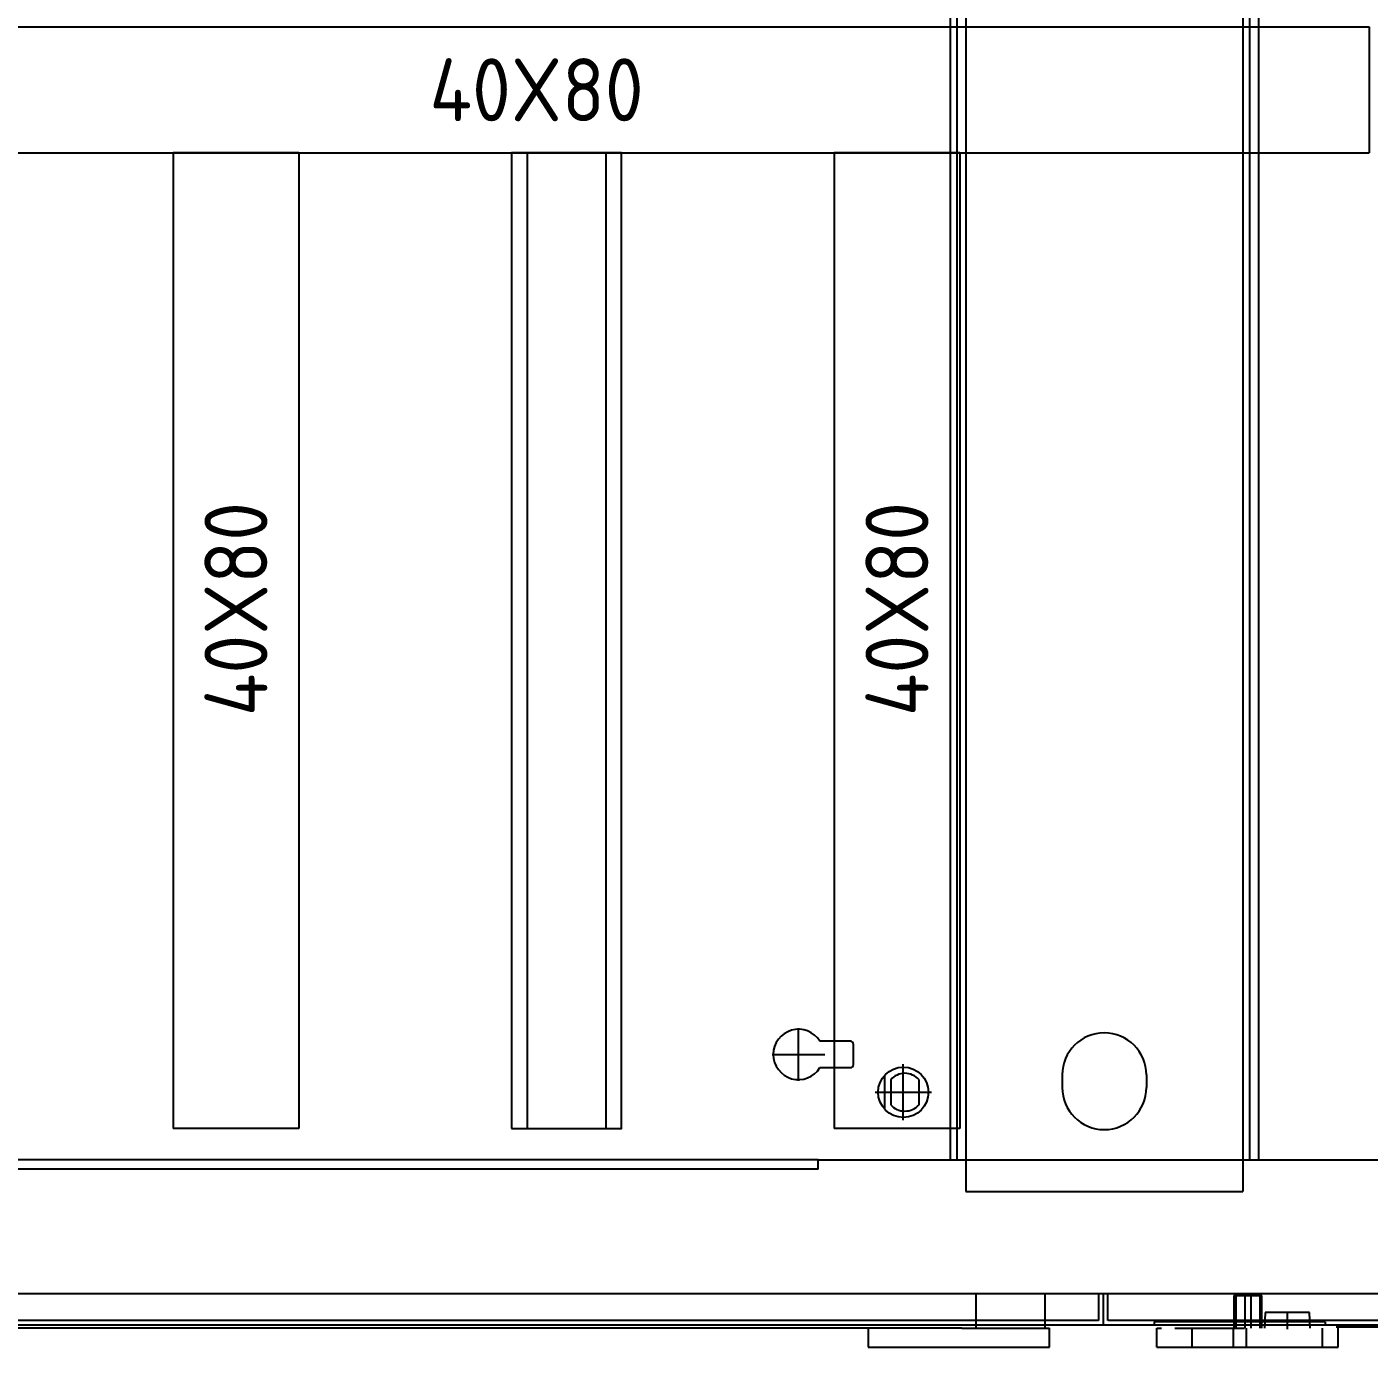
# Model space of a CAD drawing. Header units: millimetres. Extents: x 0 to 69574, y -5 to 41746.
# Drawn here: x 45494.1 to 45920.5, y 14759.9 to 15179.4 of the extents above; entities that cross this region are included whole.
import ezdxf

# ---------------------------------------------------------------- set-up
doc = ezdxf.new("R2010")
doc.units = ezdxf.units.MM
doc.layers.add('! NO PLOT !', color=7, linetype='Continuous', true_color=0xff75dd, plot=False)
doc.layers.add('000-PI-Oprema', color=30, linetype='Continuous', lineweight=5)
for name, color, linetype in [('000-PI-ORMAR', 2, 'Continuous'), ('002-PI-Kabelska kanalica', 150, 'Continuous'), ('004-PI-DIN Šina', 3, 'Continuous')]:
    doc.layers.add(name, color=color, linetype=linetype)
doc.styles.add('PI0', font='isocpeur.ttf', dxfattribs={"width": 0.9})

# ---------------------------------------------------------------- blocks, each defined once
blk = doc.blocks.new('8606.000_montažna')
at = {"layer": '! NO PLOT !'}
for p, q in [((51182.39, 38449.42), (51182.39, 36559.42)), ((51132.09, 36584.52), (51132.09, 36601.32)), ((51148.59, 36597.12), (51138.9, 36597.12)), ((51123.69, 36592.92), (51140.49, 36592.92)), ((51149.59, 36589.72), (51149.59, 36596.12)), ((51138.9, 36588.72), (51148.59, 36588.72)), ((51165.39, 36572.52), (51165.39, 36589.32)), ((51159.39, 36586.21), (51159.39, 36575.63)), ((51161.39, 36584.89), (51161.39, 36576.95)), ((51170.39, 36576.95), (51170.39, 36584.89)), ((51156.99, 36580.92), (51173.79, 36580.92))]:
    blk.add_line(p, q, dxfattribs=at)
blk.add_circle((51165.39, 36580.92), 8, dxfattribs=at)
for centre, radius, start, end in [((51132.09, 36592.92), 8, 31.6682, 328.3318), ((51148.59, 36596.12), 1, 0, 90), ((51148.59, 36589.72), 1, 270, 0), ((51165.89, 36580.92), 6, 41.4096, 138.5904), ((51165.89, 36580.92), 6, 221.4096, 318.5904)]:
    blk.add_arc(centre, radius, start, end, dxfattribs=at)
at = {"layer": '000-PI-ORMAR'}
for p, q in [((51138.39, 36559.42), (50727.39, 36559.42)), ((51138.39, 36559.42), (51182.39, 36559.42)), ((51138.39, 36556.42), (51138.39, 36559.42)), ((51138.39, 36556.42), (50727.39, 36556.42))]:
    blk.add_line(p, q, dxfattribs=at)
blk = doc.blocks.new('*U1086')
at = {"layer": '002-PI-Kabelska kanalica'}
for p, q in [((-20, 470), (20, 470)), ((-20, -100), (-20, 470)), ((20, -100), (20, 470))]:
    blk.add_line(p, q, dxfattribs=at)
blk = doc.blocks.new('spojnica')
at = {"layer": '! NO PLOT !', "transparency": 33554687}
for p, q in [((44768.49, 28811.5), (44768.49, 26919.4)), ((44856.49, 28811.5), (44856.49, 26919.4)), ((44763.49, 28809.4), (44763.49, 26919.4)), ((44861.49, 28809.4), (44861.49, 26919.4)), ((44799.13, 26946.4), (44799.13, 26942.4)), ((44825.86, 26946.4), (44825.86, 26942.4))]:
    blk.add_line(p, q, dxfattribs=at)
for centre, start, end in [((44812.49, 26946.4), 0, 180), ((44812.49, 26942.4), 180, 0)]:
    blk.add_arc(centre, 13.36, start, end, dxfattribs=at)
at = {"layer": '000-PI-ORMAR', "transparency": 33554687}
for p, q in [((44763.49, 26919.4), (44861.49, 26919.4)), ((44768.49, 26919.4), (44768.49, 26909.4)), ((44856.49, 26919.4), (44856.49, 26909.4)), ((44768.49, 26909.4), (44856.49, 26909.4))]:
    blk.add_line(p, q, dxfattribs=at)
at = {"layer": '000-PI-ORMAR', "ltscale": 0.25, "transparency": 33554687}
blk.add_line((44861.98, 26919.4), (44861.98, 26919.4), dxfattribs=at)
blk = doc.blocks.new('montažnaa')
at = {"layer": '! NO PLOT !'}
blk.add_line((46568.64, 28809.4), (46568.64, 26919.4), dxfattribs=at)
at = {"layer": '000-PI-ORMAR', "ltscale": 0.25}
for p, q in [((46568.64, 26919.4), (46634.64, 26919.4)), ((46571.64, 26919.4), (46571.64, 26919.4))]:
    blk.add_line(p, q, dxfattribs=at)
blk = doc.blocks.new('*U1409')
at = {"layer": '002-PI-Kabelska kanalica'}
for p, q in [((-20, 210), (20, 210)), ((-20, -100), (-20, 210)), ((20, -100), (20, 210)), ((-20, -100), (20, -100))]:
    blk.add_line(p, q, dxfattribs=at)
blk = doc.blocks.new('*U493')
at = {"layer": '004-PI-DIN Šina'}
blk.add_lwpolyline([(310, -17.5), (310, 17.5), (0, 17.5), (0, -17.5)], close=True, dxfattribs=at)
for points in [[(0, 12.5), (310, 12.5)], [(0, -12.5), (310, -12.5)]]:
    blk.add_lwpolyline(points, dxfattribs=at)

msp = doc.modelspace()

# ---------------------------------------------------------------- linework, layer by layer
at = {"layer": '! NO PLOT !'}
for p, q in [((45772.483, 14831.979), (45772.483, 14849.829)), ((45763.558, 14840.904), (45781.408, 14840.904))]:
    msp.add_line(p, q, dxfattribs=at)
at = {"layer": '000-PI-ORMAR', "transparency": 33554508}
msp.add_line((45786.995, 14819.404), (45884.995, 14819.404), dxfattribs=at)
at = {"layer": '000-PI-ORMAR'}
for p, q in [((45243.995, 14776.904), (45835.995, 14776.904)), ((45795.483, 14776.904), (45795.483, 14765.904)), ((45817.483, 14776.904), (45817.483, 14765.904)), ((45834.483, 14776.904), (45834.483, 14768.404)), ((45835.983, 14776.904), (45835.983, 14766.904)), ((45835.995, 14776.904), (46227.995, 14776.904)), ((45837.483, 14768.404), (45837.483, 14776.904)), ((45877.498, 14776.324), (45877.498, 14765.904)), ((45877.498, 14776.324), (45886.398, 14776.324)), ((45878.164, 14776.324), (45878.164, 14765.904)), ((45881.006, 14776.324), (45881.006, 14765.904)), ((45882.891, 14776.324), (45882.891, 14765.904)), ((45885.733, 14776.324), (45885.733, 14765.904)), ((45886.398, 14765.904), (45886.398, 14776.324)), ((45817.483, 14768.404), (45262.483, 14768.404)), ((45834.483, 14768.404), (45817.483, 14768.404)), ((45854.483, 14768.404), (45837.483, 14768.404)), ((45852.197, 14767.904), (45852.197, 14766.904)), ((45906.456, 14767.904), (45852.197, 14767.904)), ((46209.483, 14768.404), (45854.483, 14768.404)), ((45887.432, 14770.904), (45887.214, 14765.904)), ((45901.496, 14770.904), (45887.432, 14770.904)), ((45894.464, 14771.154), (45894.464, 14765.654)), ((45901.714, 14765.904), (45901.496, 14770.904)), ((45906.456, 14767.904), (45906.456, 14766.904)), ((45817.483, 14766.904), (45262.483, 14766.904)), ((45791.113, 14765.904), (45288.852, 14765.904)), ((45761.293, 14765.904), (45761.293, 14759.904)), ((45791.113, 14765.904), (45813.225, 14765.904)), ((45813.225, 14765.904), (45817.483, 14765.904)), ((45835.983, 14766.904), (45817.483, 14766.904)), ((45817.483, 14765.904), (45818.944, 14765.904)), ((45818.944, 14759.904), (45818.944, 14765.904)), ((45854.483, 14766.904), (45835.983, 14766.904)), ((45911.255, 14766.904), (45849.983, 14766.904)), ((45853.021, 14765.904), (45854.483, 14765.904)), ((45853.021, 14759.904), (45853.021, 14765.904)), ((46209.483, 14766.904), (45854.483, 14766.904)), ((45858.74, 14765.904), (45880.852, 14765.904)), ((45864.291, 14759.904), (45864.291, 14765.904)), ((45877.416, 14759.904), (45877.416, 14765.904)), ((45881.526, 14759.904), (45881.526, 14765.904)), ((45905.709, 14759.904), (45905.709, 14765.904)), ((45909.983, 14766.404), (46153.983, 14766.404)), ((45910.672, 14759.904), (45910.672, 14765.904)), ((46152.71, 14766.904), (45911.255, 14766.904)), ((45761.293, 14759.904), (45818.944, 14759.904)), ((45853.021, 14759.904), (45910.672, 14759.904))]:
    msp.add_line(p, q, dxfattribs=at)

# ---------------------------------------------------------------- block references
for name, p, rotation in [('*U1086', (45450.483, 15159.404), 270), ('*U1409', (45560.483, 15039.404), 180), ('*U493', (45665.483, 15139.404), 270), ('*U1409', (45770.483, 15039.404), 180)]:
    msp.add_blockref(name, p, dxfattribs=dict(rotation=rotation))
at = {"layer": '000-PI-Oprema'}
for name, p in [('8606.000_montažna', (-5392.912, -21740.014)), ('montažnaa', (-686.158, -12100)), ('spojnica', (1023.847, -12100))]:
    msp.add_blockref(name, p, dxfattribs=at)

# ---------------------------------------------------------------- texts
at = {"insert": (45655.983, 15159.404), "char_height": 20, "width": 16.78721, "attachment_point": 5, "style": 'PI0'}
msp.add_mtext('{\\fISOCPEUR|b0|i0|c238|p34;40}X{\\fISOCPEUR|b0|i0|c238|p34;8}0', dxfattribs=at)
at = {"char_height": 20, "width": 16.78721, "attachment_point": 5, "rotation": 90, "style": 'PI0'}
for insert in [(45560.483, 14994.404), (45770.483, 14994.404)]:
    msp.add_mtext('{\\fISOCPEUR|b0|i0|c238|p34;4}0X{\\fISOCPEUR|b0|i0|c238|p34;8}0', dxfattribs=dict(at, insert=insert))

doc.saveas('drawing.dxf')
